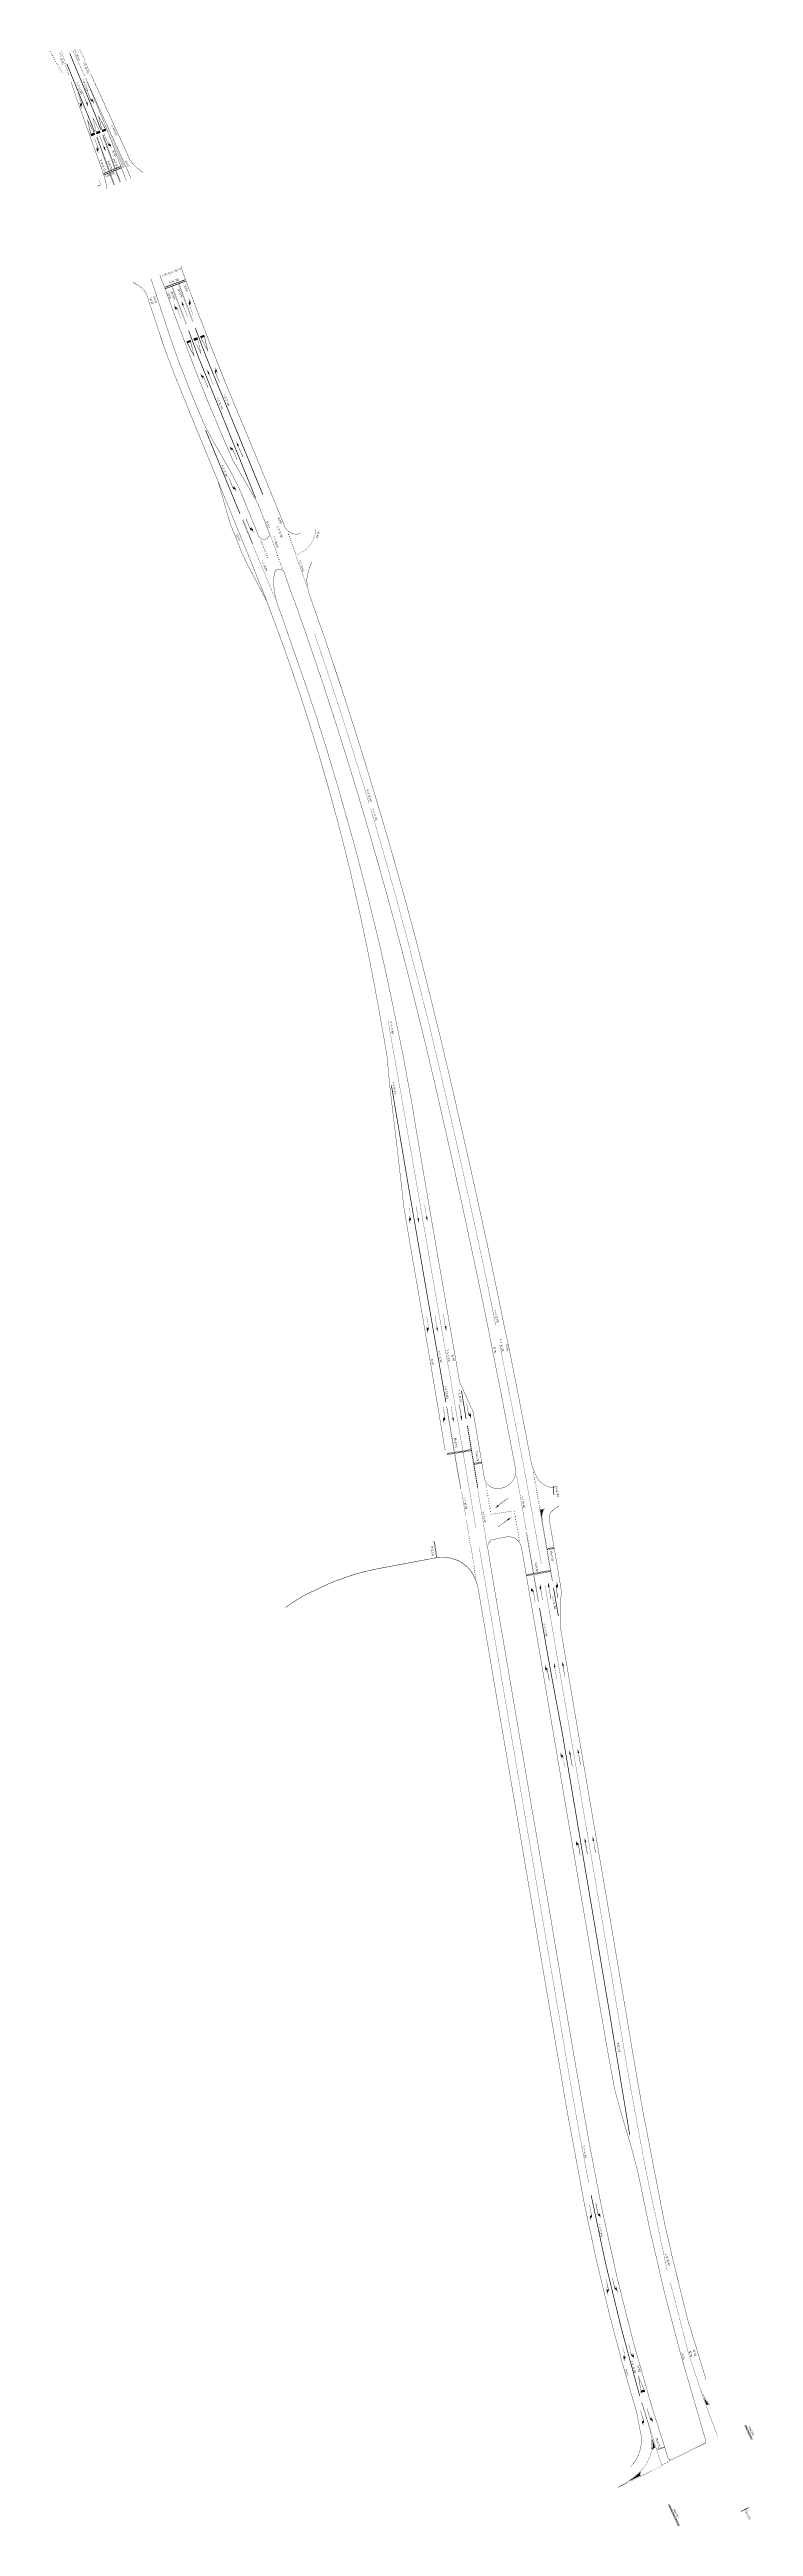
# Model space of a CAD drawing. Extents: x 144329 to 146521, y 457392 to 463356.
# Drawn here: x 146204 to 146521, y 457392 to 458508 of the extents above; entities that cross this region are included whole.
import ezdxf

# ---------------------------------------------------------------- set-up
doc = ezdxf.new("R2010")
doc.units = 0
doc.header["$LTSCALE"] = 4
doc.header["$MEASUREMENT"] = 0
for name, pattern in [('11', [0.5, 0.25, -0.25]), ('13', [1, 0.25, -0.75]), ('33', [1.5, 0.75, -0.75]), ('39', [3, 0.75, -2.25]), ('93', [3, 2.25, -0.75])]:
    doc.linetypes.add(name, pattern=pattern)
for name, color, linetype in [('TM-L_1-1_10', 7, '11'), ('TM-L_1-3_30', 7, '13'), ('TM-L_3-3_15', 7, '33'), ('TM-L_3-9_10', 7, '39'), ('TM-L_9-3_10', 7, '93'), ('TM-L_C_10', 7, 'CONTINUOUS'), ('TM-L_C_15', 7, 'CONTINUOUS'), ('TM-L_C_20', 7, 'CONTINUOUS'), ('TM-L_C_30', 7, 'CONTINUOUS'), ('TM-PIJL', 7, 'CONTINUOUS'), ('TM-SYMBOOL', 7, 'CONTINUOUS'), ('TM-T025TEKST', 7, 'CONTINUOUS')]:
    doc.layers.add(name, color=color, linetype=linetype)
doc.styles.add('ISO', font='ISO')

# ---------------------------------------------------------------- blocks, each defined once
blk = doc.blocks.new('dht')
at = {"layer": 'TM-SYMBOOL'}
blk.add_hatch(color=256, dxfattribs=at).paths.add_polyline_path([(0, 0), (0, 0.5), (0.5, 0.2)])

msp = doc.modelspace()

# ---------------------------------------------------------------- hatches: boundary and pattern name
at = {"layer": 'TM-PIJL'}
for points in [[(146216.5, 458488.6), (146218.1, 458484.3), (146217.8, 458483.5), (146217.4, 458484.6), (146217.7, 458482.9), (146218.6, 458481.3), (146218.2, 458482.6), (146218.6, 458483.5), (146216.6, 458488.6)], [(146220.3, 458484.2), (146221.3, 458482.4), (146221, 458484.4), (146220.7, 458484.3), (146218.7, 458489.4), (146218.6, 458489.4), (146220.5, 458484.3)], [(146220.7, 458490.2), (146222.4, 458485.9), (146223.2, 458485.6), (146222.7, 458486.7), (146223.6, 458485.2), (146224, 458483.4), (146223.5, 458484.6), (146222.5, 458485.1), (146220.6, 458490.1)], [(146224, 458468.4), (146225.6, 458464.1), (146225.3, 458463.3), (146224.9, 458464.4), (146225.2, 458462.7), (146226.1, 458461.2), (146225.6, 458462.4), (146226.1, 458463.3), (146224.1, 458468.4)], [(146228.1, 458464.1), (146229.2, 458462.3), (146228.8, 458464.4), (146228.5, 458464.3), (146226.5, 458469.4), (146226.4, 458469.3), (146228.4, 458464.2)], [(146228.6, 458470.2), (146230.3, 458465.9), (146231.1, 458465.5), (146230.6, 458466.7), (146231.5, 458465.2), (146231.9, 458463.4), (146231.5, 458464.6), (146230.5, 458465), (146228.5, 458470.1)], [(146264.5, 458393.1), (146263.4, 458394.9), (146263.8, 458392.8), (146264.1, 458392.9), (146266, 458387.8), (146266.1, 458387.9), (146264.2, 458393)], [(146268.6, 458388.8), (146267, 458393.1), (146267.4, 458393.9), (146267.8, 458392.8), (146267.5, 458394.5), (146266.6, 458396.1), (146267, 458394.8), (146266.6, 458393.9), (146268.5, 458388.8)], [(146263.2, 458386.8), (146261.6, 458391.1), (146260.8, 458391.4), (146261.2, 458390.3), (146260.4, 458391.8), (146260, 458393.6), (146260.5, 458392.4), (146261.4, 458391.9), (146263.3, 458386.8)], [(146275.2, 458356), (146273.5, 458360.3), (146272.7, 458360.6), (146273.2, 458359.5), (146272.3, 458360.9), (146271.9, 458362.7), (146272.4, 458361.5), (146273.3, 458361.1), (146275.4, 458356)], [(146276.1, 458362.2), (146275, 458364), (146275.4, 458361.9), (146275.7, 458362), (146277.7, 458357), (146277.8, 458357), (146275.8, 458362.1)], [(146280.6, 458358.2), (146278.9, 458362.4), (146279.2, 458363.2), (146279.7, 458362.1), (146279.3, 458363.8), (146278.4, 458365.3), (146278.9, 458364.1), (146278.4, 458363.2), (146280.5, 458358.1)], [(146288.4, 458323.5), (146286.6, 458327.7), (146285.8, 458328.1), (146286.3, 458327), (146285.4, 458328.4), (146284.9, 458330.2), (146285.4, 458329), (146286.4, 458328.6), (146288.5, 458323.6)], [(146289.3, 458329.8), (146288.2, 458331.5), (146288.6, 458329.5), (146288.9, 458329.6), (146291, 458324.6), (146291.2, 458324.7), (146289, 458329.7)], [(146284.8, 458315.4), (146286.6, 458311.1), (146287.3, 458310.8), (146286.9, 458311.9), (146287.8, 458310.4), (146288.2, 458308.7), (146287.7, 458309.9), (146286.7, 458310.3), (146284.7, 458315.3)], [(146292.6, 458296.9), (146294.3, 458292.7), (146295.1, 458292.3), (146294.6, 458293.5), (146295.6, 458292), (146296, 458290.2), (146295.5, 458291.4), (146294.5, 458291.8), (146292.4, 458296.9)], [(146366, 457986.5), (146366.8, 457982), (146366.3, 457981.3), (146366.1, 457982.5), (146366.1, 457980.7), (146366.7, 457979), (146366.4, 457980.3), (146367, 457981.1), (146366.1, 457986.5)], [(146369.8, 457981.6), (146370.5, 457979.6), (146370.5, 457981.7), (146370.2, 457981.7), (146369.3, 457987.1), (146369.2, 457987), (146370.1, 457981.7)], [(146373.6, 457982.2), (146374.3, 457980.3), (146374.3, 457982.4), (146374, 457982.3), (146373.1, 457987.7), (146373, 457987.7), (146373.9, 457982.3)], [(146378.3, 457932.3), (146379, 457930.4), (146379, 457932.5), (146378.7, 457932.4), (146377.8, 457937.8), (146377.7, 457937.8), (146378.6, 457932.4)], [(146382.1, 457933), (146382.8, 457931), (146382.8, 457933.1), (146382.5, 457933), (146381.6, 457938.4), (146381.5, 457938.4), (146382.4, 457933)], [(146374, 457937.1), (146374.8, 457932.6), (146374.3, 457931.9), (146374.1, 457933.1), (146374, 457931.4), (146374.6, 457929.6), (146374.4, 457930.9), (146375, 457931.8), (146374.1, 457937.2)], [(146381.4, 457896.5), (146382.1, 457892), (146381.7, 457891.3), (146381.5, 457892.5), (146381.4, 457890.8), (146382, 457889), (146381.8, 457890.3), (146382.4, 457891.2), (146381.5, 457896.6)], [(146385.5, 457891.7), (146386.2, 457889.7), (146386.2, 457891.8), (146385.9, 457891.8), (146385, 457897.1), (146384.9, 457897.1), (146385.8, 457891.7)], [(146389.2, 457892.3), (146389.9, 457890.4), (146390, 457892.4), (146389.7, 457892.4), (146388.8, 457897.8), (146388.6, 457897.7), (146389.5, 457892.4)], [(146392.1, 457898.3), (146392.9, 457893.8), (146393.6, 457893.3), (146393.4, 457894.5), (146394, 457892.9), (146394, 457891), (146393.7, 457892.3), (146392.9, 457892.9), (146392, 457898.3)], [(146422.9, 457808.8), (146422.1, 457813.3), (146421.4, 457813.8), (146421.6, 457812.7), (146421, 457814.3), (146421, 457816.1), (146421.2, 457814.8), (146422.1, 457814.2), (146423, 457808.8)], [(146425.8, 457814.8), (146425.1, 457816.8), (146425, 457814.7), (146425.3, 457814.8), (146426.3, 457809.4), (146426.4, 457809.4), (146425.5, 457814.8)], [(146429.5, 457815.5), (146428.8, 457817.4), (146428.8, 457815.4), (146429.1, 457815.4), (146430, 457810), (146430.2, 457810.1), (146429.2, 457815.4)], [(146433.3, 457810.6), (146432.5, 457815.1), (146433, 457815.8), (146433.2, 457814.6), (146433.2, 457816.4), (146432.6, 457818.1), (146432.8, 457816.8), (146432.2, 457815.9), (146433.1, 457810.6)], [(146432.1, 457779.4), (146431.4, 457781.4), (146431.4, 457779.3), (146431.7, 457779.3), (146432.6, 457774), (146432.7, 457774), (146431.8, 457779.3)], [(146435.9, 457780.1), (146435.2, 457782), (146435.1, 457779.9), (146435.4, 457780), (146436.4, 457774.6), (146436.5, 457774.6), (146435.6, 457780)], [(146429.2, 457773.4), (146428.4, 457777.9), (146427.8, 457778.4), (146428, 457777.2), (146427.4, 457778.8), (146427.4, 457780.7), (146427.6, 457779.4), (146428.4, 457778.8), (146429.4, 457773.4)], [(146436.4, 457734.1), (146435.6, 457738.6), (146434.9, 457739.1), (146435.1, 457737.9), (146434.5, 457739.5), (146434.4, 457741.3), (146434.7, 457740.1), (146435.5, 457739.5), (146436.5, 457734.1)], [(146439.1, 457740.1), (146438.3, 457742.1), (146438.3, 457740), (146438.6, 457740), (146439.6, 457734.7), (146439.8, 457734.7), (146438.8, 457740.1)], [(146442.8, 457740.8), (146442.1, 457742.7), (146442.1, 457740.7), (146442.4, 457740.7), (146443.3, 457735.4), (146443.5, 457735.4), (146442.5, 457740.7)], [(146449.6, 457701.2), (146448.9, 457703.2), (146448.9, 457701.1), (146449.2, 457701.2), (146450.1, 457695.8), (146450.3, 457695.8), (146449.3, 457701.2)], [(146443.2, 457694.6), (146442.4, 457699.1), (146441.7, 457699.6), (146441.9, 457698.4), (146441.3, 457700), (146441.3, 457701.9), (146441.5, 457700.6), (146442.4, 457700), (146443.4, 457694.6)], [(146446, 457700.6), (146445.2, 457702.6), (146445.2, 457700.5), (146445.5, 457700.5), (146446.4, 457695.2), (146446.6, 457695.2), (146445.7, 457700.6)], [(146447.4, 457537.2), (146448.3, 457532.7), (146447.8, 457532), (146447.6, 457533.2), (146447.6, 457531.5), (146448.3, 457529.8), (146448, 457531), (146448.6, 457531.9), (146447.5, 457537.3)], [(146450.4, 457537.8), (146451.3, 457533.3), (146452, 457532.9), (146451.7, 457534), (146452.4, 457532.4), (146452.4, 457530.6), (146452.2, 457531.9), (146451.3, 457532.5), (146450.2, 457537.8)], [(146454.8, 457503.9), (146455.8, 457499.4), (146455.4, 457498.7), (146455.1, 457499.9), (146455.2, 457498.1), (146455.9, 457496.4), (146455.6, 457497.7), (146456.2, 457498.6), (146454.9, 457503.9)], [(146457.7, 457504.6), (146458.8, 457500.1), (146459.5, 457499.6), (146459.2, 457500.8), (146459.9, 457499.2), (146460, 457497.4), (146459.7, 457498.7), (146458.8, 457499.2), (146457.6, 457504.5)], [(146462.3, 457473.7), (146463.4, 457469.2), (146463, 457468.5), (146462.7, 457469.7), (146462.8, 457467.9), (146463.5, 457466.3), (146463.2, 457467.5), (146463.7, 457468.4), (146462.4, 457473.7)], [(146465.2, 457474.4), (146466.3, 457470), (146467.1, 457469.5), (146466.8, 457470.7), (146467.5, 457469.1), (146467.6, 457467.3), (146467.3, 457468.6), (146466.4, 457469.1), (146465.1, 457474.4)], [(146470.4, 457444.6), (146471.7, 457440.2), (146471.3, 457439.5), (146471, 457440.6), (146471.2, 457438.9), (146472, 457437.3), (146471.6, 457438.5), (146472.1, 457439.5), (146470.5, 457444.7)], [(146473.4, 457445.6), (146474.8, 457441.2), (146475.5, 457440.8), (146475.2, 457441.9), (146475.9, 457440.4), (146476.2, 457438.6), (146475.8, 457439.8), (146474.9, 457440.3), (146473.3, 457445.5)]]:
    msp.add_hatch(color=256, dxfattribs=at).paths.add_polyline_path(points)
h = msp.add_hatch(color=256, dxfattribs=at)
edge = h.paths.add_edge_path()
edge.add_line((146406.2, 457852.6), (146406.4, 457852.4))
edge.add_arc((146437.4, 457813), 50.2, 122.0444, 128.2828, ccw=False)
edge.add_line((146410.8, 457855.5), (146410.9, 457855.4))
edge.add_arc((146437.4, 457813), 50, 122.0445, 128.2794)
edge.add_line((146406.4, 457852.3), (146406.6, 457852))
edge.add_line((146406.6, 457852), (146404.8, 457851))
edge.add_line((146404.8, 457851), (146406.2, 457852.6))
h = msp.add_hatch(color=256, dxfattribs=at)
edge = h.paths.add_edge_path()
edge.add_line((146410.9, 457845.6), (146410.7, 457845.8))
edge.add_arc((146379.6, 457885.2), 50.2, 302.0444, 308.2828, ccw=False)
edge.add_line((146406.3, 457842.6), (146406.2, 457842.8))
edge.add_arc((146379.6, 457885.2), 50, 302.0445, 308.2794)
edge.add_line((146410.6, 457845.9), (146410.4, 457846.1))
edge.add_line((146410.4, 457846.1), (146412.3, 457847.1))
edge.add_line((146412.3, 457847.1), (146410.9, 457845.6))
at = {"layer": 'TM-SYMBOOL'}
for points in [[(146204.1, 458506.9), (146203.9, 458507.4), (146204.4, 458507.4)], [(146204.6, 458506.1), (146204.4, 458506.5), (146204.9, 458506.5)], [(146217.6, 458507.7), (146217.4, 458508.2), (146217.9, 458508.2)], [(146218, 458506.8), (146217.8, 458507.3), (146218.3, 458507.3)], [(146218.4, 458505.9), (146218.2, 458506.4), (146218.8, 458506.4)], [(146205.1, 458505.2), (146204.9, 458505.7), (146205.4, 458505.7)], [(146205.7, 458504.4), (146205.4, 458504.8), (146205.9, 458504.8)], [(146206.2, 458503.5), (146205.9, 458503.9), (146206.4, 458504)], [(146206.7, 458502.6), (146206.4, 458503.1), (146206.9, 458503.1)], [(146207.2, 458501.8), (146206.9, 458502.2), (146207.5, 458502.2)], [(146207.7, 458500.9), (146207.4, 458501.4), (146208, 458501.4)], [(146211, 458502.1), (146211.2, 458501.6), (146210.6, 458501.7)], [(146211.3, 458501.1), (146211.5, 458500.6), (146211, 458500.7)], [(146211.6, 458500.1), (146211.8, 458499.7), (146211.3, 458499.8)], [(146211.9, 458499.2), (146212.1, 458498.7), (146211.6, 458498.8)], [(146212.2, 458498.2), (146212.4, 458497.8), (146211.9, 458497.9)], [(146212.6, 458497.3), (146212.7, 458496.8), (146212.2, 458496.9)], [(146218.9, 458505), (146218.7, 458505.5), (146219.2, 458505.4)], [(146219.3, 458504.1), (146219.1, 458504.6), (146219.6, 458504.5)], [(146219.7, 458503.2), (146219.5, 458503.7), (146220, 458503.6)], [(146299.2, 458286.5), (146299, 458287), (146299.6, 458286.9)], [(146299.6, 458285.6), (146299.4, 458286.1), (146300, 458286)], [(146300, 458284.7), (146299.8, 458285.1), (146300.3, 458285.1)], [(146300.4, 458283.7), (146300.2, 458284.2), (146300.7, 458284.1)], [(146300.8, 458282.8), (146300.6, 458283.3), (146301.1, 458283.2)], [(146301.1, 458281.9), (146300.9, 458282.4), (146301.5, 458282.3)], [(146301.5, 458281), (146301.3, 458281.4), (146301.9, 458281.4)], [(146301.9, 458280), (146301.7, 458280.5), (146302.2, 458280.4)], [(146302.3, 458279.1), (146302.1, 458279.6), (146302.6, 458279.5)], [(146306.8, 458280.5), (146306.9, 458280.1), (146306.4, 458280.1)], [(146307.1, 458279.6), (146307.3, 458279.1), (146306.8, 458279.2)], [(146307.5, 458278.7), (146307.6, 458278.2), (146307.1, 458278.3)], [(146307.8, 458277.7), (146308, 458277.3), (146307.5, 458277.3)], [(146308.2, 458276.8), (146308.4, 458276.3), (146307.8, 458276.4)], [(146308.5, 458275.9), (146308.7, 458275.4), (146308.2, 458275.5)], [(146308.9, 458274.9), (146309.1, 458274.5), (146308.5, 458274.5)], [(146400.7, 457861.1), (146400.6, 457861.6), (146401.1, 457861.5)], [(146400.9, 457860), (146400.8, 457860.4), (146401.3, 457860.3)], [(146401, 457858.8), (146401, 457859.3), (146401.5, 457859.1)], [(146422.1, 457866.7), (146422, 457867.2), (146422.5, 457867)], [(146422.3, 457865.7), (146422.2, 457866.2), (146422.7, 457866)], [(146422.4, 457864.7), (146422.4, 457865.2), (146422.9, 457865)], [(146422.6, 457863.7), (146422.5, 457864.2), (146423, 457864.1)], [(146422.8, 457862.7), (146422.7, 457863.2), (146423.2, 457863.1)], [(146423, 457861.8), (146422.9, 457862.3), (146423.4, 457862.1)], [(146423.2, 457860.8), (146423.1, 457861.3), (146423.6, 457861.1)], [(146423.3, 457859.8), (146423.2, 457860.3), (146423.7, 457860.1)], [(146423.5, 457858.8), (146423.4, 457859.3), (146423.9, 457859.1)], [(146401.2, 457857.6), (146401.2, 457858.1), (146401.7, 457857.9)], [(146401.4, 457856.4), (146401.4, 457856.9), (146401.9, 457856.7)], [(146401.6, 457855.2), (146401.6, 457855.7), (146402.1, 457855.5)], [(146401.8, 457854), (146401.8, 457854.5), (146402.3, 457854.4)], [(146402, 457852.9), (146402, 457853.3), (146402.5, 457853.2)], [(146402.2, 457851.7), (146402.2, 457852.2), (146402.7, 457852)], [(146402.4, 457850.5), (146402.4, 457851), (146402.9, 457850.8)], [(146402.6, 457849.3), (146402.6, 457849.8), (146403.1, 457849.6)], [(146402.8, 457848.1), (146402.8, 457848.6), (146403.3, 457848.4)], [(146413.6, 457849.9), (146413.7, 457849.4), (146413.2, 457849.6)], [(146413.9, 457848.8), (146413.9, 457848.3), (146413.4, 457848.4)], [(146423.7, 457857.8), (146423.6, 457858.3), (146424.1, 457858.2)], [(146423.9, 457856.8), (146423.8, 457857.3), (146424.3, 457857.2)], [(146424, 457855.9), (146423.9, 457856.3), (146424.4, 457856.2)], [(146424.2, 457854.9), (146424.1, 457855.4), (146424.6, 457855.2)], [(146424.4, 457853.9), (146424.3, 457854.4), (146424.8, 457854.2)], [(146424.6, 457852.9), (146424.5, 457853.4), (146425, 457853.2)], [(146424.7, 457851.9), (146424.6, 457852.4), (146425.1, 457852.2)], [(146424.9, 457850.9), (146424.8, 457851.4), (146425.3, 457851.3)], [(146393.1, 457838.8), (146393.2, 457838.3), (146392.7, 457838.4)], [(146393.3, 457837.8), (146393.4, 457837.3), (146392.9, 457837.4)], [(146414.1, 457847.6), (146414.1, 457847.1), (146413.6, 457847.2)], [(146414.3, 457846.4), (146414.3, 457845.9), (146413.8, 457846.1)], [(146414.5, 457845.2), (146414.6, 457844.7), (146414.1, 457844.9)], [(146414.7, 457844), (146414.8, 457843.5), (146414.3, 457843.7)], [(146414.9, 457842.8), (146415, 457842.4), (146414.5, 457842.5)], [(146415.1, 457841.7), (146415.2, 457841.2), (146414.7, 457841.3)], [(146415.3, 457840.5), (146415.4, 457840), (146414.9, 457840.2)], [(146415.5, 457839.3), (146415.6, 457838.8), (146415.1, 457839)], [(146415.7, 457838.1), (146415.8, 457837.6), (146415.3, 457837.8)], [(146415.9, 457836.9), (146416, 457836.4), (146415.5, 457836.6)], [(146393.4, 457836.8), (146393.5, 457836.3), (146393, 457836.5)], [(146393.6, 457835.8), (146393.7, 457835.3), (146393.2, 457835.5)], [(146395.4, 457825.2), (146395.5, 457824.7), (146395, 457824.9)], [(146395.5, 457824.3), (146395.6, 457823.8), (146395.1, 457823.9)], [(146395.7, 457823.3), (146395.8, 457822.8), (146395.3, 457822.9)], [(146395.8, 457822.3), (146395.9, 457821.8), (146395.4, 457822)], [(146396, 457821.3), (146396.1, 457820.8), (146395.6, 457821)], [(146396.1, 457820.3), (146396.2, 457819.8), (146395.7, 457820)], [(146500.2, 457447, 0.007433), (146500.2, 457447), (146498.9, 457450.7, 0.026355), (146501.4, 457447, 0.017035), (146501.2, 457447.1, 0.032269), (146500.8, 457447.2, 0.095041), (146500.6, 457447.2, 0.194084)], [(146480.8, 457420), (146480.4, 457419.7), (146480.3, 457420.3)], [(146481.8, 457420.6), (146481.4, 457420.4), (146481.4, 457420.9)], [(146482.9, 457421.2), (146482.4, 457421), (146482.4, 457421.5)], [(146483.9, 457421.8), (146483.5, 457421.6), (146483.4, 457422.1)]]:
    msp.add_hatch(color=256, dxfattribs=at).paths.add_polyline_path(points)
h = msp.add_hatch(color=256, dxfattribs=at)
h.paths.add_polyline_path([(146220.8, 458477), (146224.1, 458470.7), (146224.5, 458469.8), (146222.6, 458469.1), (146222.4, 458470.1)])
h.paths.add_polyline_path([(146222.6, 458470.2), (146221.2, 458475.8), (146223.9, 458470.7)], flags=16)
h = msp.add_hatch(color=256, dxfattribs=at)
h.paths.add_polyline_path([(146223.3, 458477.9), (146226.5, 458471.6), (146227, 458470.7), (146225.1, 458470), (146224.9, 458471)])
h.paths.add_polyline_path([(146225, 458471.1), (146223.7, 458476.7), (146226.4, 458471.6)], flags=16)
h = msp.add_hatch(color=256, dxfattribs=at)
h.paths.add_polyline_path([(146225.8, 458478.8), (146229.1, 458472.6), (146229.5, 458471.7), (146227.7, 458471), (146227.4, 458472)])
h.paths.add_polyline_path([(146227.6, 458472), (146226.2, 458477.7), (146228.9, 458472.5)], flags=16)
h = msp.add_hatch(color=256, dxfattribs=at)
edge = h.paths.add_edge_path()
edge.add_line((146229.4, 458474.3), (146238.1, 458455.1))
edge.add_arc((146237.7, 458454.4), 0.796, 56.688, 170.1083)
edge.add_arc((145768.7, 458287.9), 496.9, 19.593, 22.0295)
h = msp.add_hatch(color=256, dxfattribs=at)
h.paths.add_polyline_path([(146269.3, 458369.5), (146266, 458375.8), (146265.6, 458376.7), (146267.5, 458377.4), (146267.7, 458376.4)])
h.paths.add_polyline_path([(146267.5, 458376.4), (146268.9, 458370.7), (146266.2, 458375.9)], flags=16)
h = msp.add_hatch(color=256, dxfattribs=at)
h.paths.add_polyline_path([(146272.4, 458370.7), (146269.2, 458377), (146268.7, 458377.9), (146270.6, 458378.6), (146270.8, 458377.6)])
h.paths.add_polyline_path([(146270.7, 458377.5), (146272, 458371.8), (146269.3, 458377)], flags=16)
h = msp.add_hatch(color=256, dxfattribs=at)
h.paths.add_polyline_path([(146275.5, 458371.8), (146272.2, 458378.1), (146271.8, 458379), (146273.6, 458379.7), (146273.9, 458378.7)])
h.paths.add_polyline_path([(146273.7, 458378.7), (146275, 458373), (146272.4, 458378.2)], flags=16)
h = msp.add_hatch(color=256, dxfattribs=at)
edge = h.paths.add_edge_path()
edge.add_arc((146432.8, 457847.3), 6.84, 151.52, 185.0352)
edge.add_line((146426, 457846.7), (146426, 457846))
edge.add_line((146426, 457846), (146425.2, 457850.3))
edge.add_line((146425.2, 457850.3), (146426.8, 457850.6))
h = msp.add_hatch(color=256, dxfattribs=at)
h.paths.add_polyline_path([(146469.4, 457460.4), (146472.2, 457453.9), (146472.6, 457453), (146470.6, 457452.5), (146470.5, 457453.5)])
h.paths.add_polyline_path([(146470.6, 457453.5), (146469.8, 457459.3), (146472, 457453.9)], flags=16)
h = msp.add_hatch(color=256, dxfattribs=at)
edge = h.paths.add_edge_path()
edge.add_arc((146476.9, 457427.1), 0.631, 70.1631, 116.3235)
edge.add_arc((146477, 457427), 0.739, 116.325, 135.4025)
edge.add_arc((146479.8, 457424.2), 4.71, 135.4025, 141.3944)
edge.add_arc((146479.7, 457424.3), 4.52, 141.3944, 151.2354)
edge.add_arc((146449.6, 457429), 26.3, 354.414, 368.3176)
edge.add_line((146475.5, 457432.8), (146477.1, 457427.7))
h = msp.add_hatch(color=256, dxfattribs=at)
edge = h.paths.add_edge_path()
edge.add_arc((146437.4, 457452.4), 48.5, 305.2586, 313.046)
edge.add_arc((146474.5, 457415.2), 4.25, 156.9775, 164.5935)
edge.add_arc((146474.7, 457415.2), 4.46, 164.5935, 170.6868)
edge.add_arc((146470.9, 457415.8), 0.653, 170.6868, 191.7086)
edge.add_arc((146470.9, 457415.8), 0.606, 191.7086, 240.2162)
edge.add_line((146470.6, 457415.3), (146465.5, 457412.7))

# ---------------------------------------------------------------- linework, layer by layer
at = {"layer": 'TM-L_1-1_10', "const_width": 0.1, "flags": 128}
for points in [[(146209.3, 458507.5), (146210.8, 458502.7)], [(146214.3, 458508.1), (146219.7, 458496.3)], [(146208, 458500.4), (146209.6, 458497.8)], [(146220, 458502.6), (146222, 458498.1)], [(146305.5, 458261.2), (146295.8, 458284.3)], [(146303.4, 458289.5), (146306.6, 458281)], [(146314.9, 458280.5), (146320, 458266.4)], [(146418.9, 457841.2), (146414.6, 457865.8)], [(146389.8, 457858.2), (146391.6, 457847.4)], [(146397.1, 457859), (146401.2, 457834.3)], [(146412.7, 457849.8), (146403.8, 457848.3)]]:
    msp.add_lwpolyline(points, dxfattribs=at)
at = {"layer": 'TM-L_1-3_30', "const_width": 0.3, "flags": 128}
for points in [[(146227, 458472.2), (146225, 458477.5), (146213, 458506.5)], [(146224.2, 458471.2), (146211.7, 458501.7)], [(146266.6, 458381.6), (146271.1, 458369.5), (146296.8, 458306.2)], [(146269.6, 458382.8), (146274.2, 458370.6), (146300.1, 458307.7)], [(146289.8, 458299), (146274.3, 458336.7)], [(146389.7, 457904), (146391.8, 457891.2)], [(146433.4, 457802.5), (146431.2, 457815.3)]]:
    msp.add_lwpolyline(points, dxfattribs=at)
for points in [[(146358.1, 458041.5, 0.002279), (146382.7, 457898.7)], [(146424.9, 457806.1, 0.005241), (146435.1, 457750.1), (146456.4, 457624.2), (146465.6, 457568.6)], [(146470.1, 457451.1, -0.021575), (146448.2, 457541.5)]]:
    msp.add_lwpolyline(points, format="xyb", dxfattribs=at)
at = {"layer": 'TM-L_3-3_15', "const_width": 0.15, "flags": 128}
msp.add_lwpolyline([(146246.2, 458452.8, -0.111109), (146240.2, 458458.4), (146222.4, 458497.3)], format="xyb", dxfattribs=at)
msp.add_lwpolyline([(146229.8, 458445.4), (146229.6, 458446.8), (146229.3, 458448.2), (146228.7, 458450.7), (146227.8, 458453.2), (146226.1, 458458.2), (146223.9, 458464.2), (146220.7, 458473.2), (146216.8, 458484.1), (146213.6, 458493.6), (146213.6, 458493.6)], dxfattribs=at)
at = {"layer": 'TM-L_3-9_10', "const_width": 0.1, "flags": 128}
for points in [[(146348.7, 458166.1), (146351.2, 458157.8), (146356.1, 458140.8), (146360.9, 458123.7), (146362.6, 458117.2), (146365.7, 458105.7), (146370.1, 458088.7), (146375.2, 458068.6), (146378.6, 458054.2), (146382.6, 458037), (146387.5, 458015.6), (146390.3, 458003), (146394.1, 457985.9), (146398.3, 457966.5), (146401.6, 457951.1), (146405.1, 457933.6)], [(146425.7, 457826.1), (146417.7, 457870.3), (146412.1, 457898.9), (146407, 457924.6)], [(146447.1, 457546.9), (146442.4, 457571.9), (146438.5, 457594.2), (146434, 457620.8), (146417.9, 457715.2), (146397.7, 457833.4)], [(146482.6, 457507.2), (146472.6, 457554), (146465.6, 457592.1), (146460.1, 457624.6), (146443.5, 457721.9), (146427.4, 457816.2)]]:
    msp.add_lwpolyline(points, dxfattribs=at)
at = {"layer": 'TM-L_3-9_10', "const_width": 0.1}
msp.add_lwpolyline([(146356.6, 458070.7, -0.001672), (146378.7, 457943.4), (146385.1, 457907.3), (146396.2, 457842.2)], format="xyb", dxfattribs=at)
at = {"layer": 'TM-L_9-3_10', "const_width": 0.1}
msp.add_lwpolyline([(146323.3, 458245.5), (146330.7, 458223.5), (146338.7, 458198.9), (146346.2, 458174.6), (146348, 458168.7)], dxfattribs=at)
at = {"layer": 'TM-L_C_10', "const_width": 0.1, "flags": 128}
for points in [[(146226.9, 458447.2), (146226.1, 458449.6)], [(146265.4, 458384.4), (146258.9, 458401.6)], [(146265.7, 458384.5), (146259.2, 458401.7)], [(146268.4, 458385.5), (146262, 458402.7)], [(146268.7, 458385.7), (146262.3, 458402.8)], [(146295.7, 458285.3), (146291.2, 458296.4)], [(146382.9, 457896.8), (146386.4, 457876.3)], [(146383.1, 457896.8), (146386.6, 457876.3)], [(146392.2, 457888.2), (146396.9, 457860)], [(146392.4, 457888.2), (146397.1, 457860)], [(146392.5, 457888.2), (146397.2, 457860)], [(146422.1, 457821.7), (146418.9, 457840.2)], [(146422.3, 457821.7), (146419.1, 457840.2)], [(146393.8, 457834.9), (146395.2, 457826.2)], [(146422.2, 457821.1), (146424.3, 457809.1)], [(146422.4, 457821.1), (146424.5, 457809.1)], [(146497.5, 457454), (146492.2, 457469.9), (146483.9, 457502.2)], [(146474.7, 457435.9), (146470.9, 457448.2)], [(146505.2, 457432.9), (146500.1, 457446.5), (146497.5, 457454)]]:
    msp.add_lwpolyline(points, dxfattribs=at)
for points in [[(146315.2, 458280.6, 0.324002), (146323.9, 458292.1, 0.324002)], [(146386.5, 457875.7, -0.000023), (146389.3, 457859.7, -0.00002)], [(146386.7, 457875.7, 0.000322), (146389.5, 457859.7, 0.000278)], [(146430.6, 457818.3), (146427.4, 457836.9), (146425, 457850.4), (146427.2, 457850.8, 0.163945), (146426.2, 457846.7), (146426.3, 457844.5), (146427.6, 457836.9, -0.001225), (146427.6, 457836.9), (146430.8, 457818.3)], [(146391.9, 457845.8, -0.000007), (146393, 457839.2)], [(146471.1, 457448.2), (146477.7, 457427), (146478.5, 457424.6), (146480.1, 457419.6), (146460.2, 457409.8, 0.076472), (146471.9, 457418.6), (146471.9, 457418.6, 0.106354), (146475.3, 457426, 0.086343), (146474.7, 457435.9)], [(146501.8, 457446.9, -0.050731), (146497.5, 457454)]]:
    msp.add_lwpolyline(points, format="xyb", dxfattribs=at)
at = {"layer": 'TM-L_C_15', "const_width": 0.15, "flags": 128}
for points in [[(146238.3, 458455.5), (146220.1, 458495.4)], [(146238.5, 458449.1), (146232, 458466.5), (146229.3, 458473.4), (146220.4, 458494.8)], [(146230.7, 458453.3), (146225.1, 458468.8)], [(146231, 458453.4), (146225.3, 458468.9)], [(146233.4, 458454.4), (146227.7, 458469.8)], [(146233.7, 458454.5), (146228, 458469.9)], [(146232.9, 458447.1), (146230.9, 458452.7)], [(146233.2, 458447.3), (146231.2, 458452.9)], [(146235.6, 458448.4), (146233.6, 458453.8)], [(146235.9, 458448.5), (146233.9, 458453.9)], [(146238.3, 458455.5), (146240.7, 458450.1)], [(146253.6, 458406.8), (146254.9, 458403.2)], [(146250.8, 458401.4), (146249.6, 458405)], [(146279.9, 458313.7), (146285.4, 458294.5), (146289.2, 458285.2), (146290.3, 458282.3), (146292.5, 458277.4), (146301.9, 458259.7)], [(146295.5, 458285.2), (146290.9, 458296.3)], [(146322.2, 458277.3), (146321.1, 458274.7), (146320.3, 458271.8), (146320, 458269.9), (146319.9, 458268.8), (146320.4, 458265.5), (146320.8, 458263.5)], [(146404.1, 457920.2), (146401.6, 457932.9)], [(146408.8, 457934), (146411.5, 457921.4)], [(146421.3, 457871), (146415.8, 457899.6), (146411.5, 457921.4)], [(146494.1, 457450.8), (146499.9, 457430.9), (146499.9, 457430.5), (146499.9, 457430.2), (146499.6, 457429.8), (146484.5, 457422.3), (146483.9, 457422.2), (146483.3, 457422.5), (146482.9, 457423), (146482.7, 457423.5), (146481.4, 457427.9), (146475.8, 457445.5)]]:
    msp.add_lwpolyline(points, dxfattribs=at)
for points in [[(146263.2, 458410.7), (146263.8, 458408.4, 0.028496), (146264.2, 458407.3)], [(146264.2, 458407.3), (146270, 458391.8), (146279.1, 458368.4), (146283.1, 458358.4), (146287.1, 458348.8), (146297, 458325, -0.001399), (146309.4, 458294.7), (146310.2, 458292.7), (146310.9, 458291.8), (146312.1, 458290.8), (146313, 458290.3), (146314.5, 458289.9), (146315.9, 458289.9), (146317.1, 458290.2)], [(146241.5, 458403.3, -0.01825), (146243.6, 458402.2, -0.021533), (146244.9, 458401.2, -0.030132), (146246.4, 458399.8), (146247.1, 458398.9), (146247.6, 458398), (146248.2, 458396.3), (146255.6, 458374), (146258.1, 458367.3), (146262.1, 458357.1), (146269.1, 458339.9), (146287.4, 458295.4), (146294.5, 458278.1), (146301.2, 458261.5), (146309.4, 458239.4), (146309.4, 458239.4)], [(146250.8, 458401.4), (146255.3, 458387.6), (146258.4, 458378.3), (146261.8, 458368.6), (146265.9, 458358.1), (146267.3, 458354.5), (146273.1, 458340.6), (146274.4, 458337.9), (146277.2, 458332.7), (146286.5, 458316.4), (146287.4, 458314.6), (146289.6, 458310.1), (146291.7, 458305), (146298.2, 458289), (146298.8, 458288.3), (146299.9, 458287.6), (146301, 458287.5), (146302, 458287.9), (146302.9, 458289), (146303, 458290.3), (146299.8, 458298.8), (146299, 458300.9, 0.007313), (146297.1, 458305), (146296.4, 458306.2), (146295.2, 458308.3), (146286.6, 458323.1), (146280.9, 458336.4), (146275.6, 458348.9), (146271.5, 458359.1), (146269.3, 458364.7), (146263, 458381.4, -0.001981), (146255, 458403.2)], [(146315.9, 458255.5), (146312.5, 458264.7), (146309.7, 458272.7), (146309.3, 458273.4), (146308.7, 458273.8), (146307.9, 458274.1), (146307.2, 458274.1), (146306.6, 458273.9), (146306, 458273.5), (146305.5, 458272.9), (146305.2, 458272.1), (146305.2, 458271.6), (146305, 458268.8), (146305, 458267.1, 0.009188), (146305.6, 458262.5), (146305.9, 458260.9), (146306.7, 458258.2), (146309.1, 458251.7), (146312.9, 458240.6), (146312.9, 458240.6)], [(146354.5, 458064.2), (146354.5, 458064.2), (146356.1, 458054.6), (146357.4, 458040.8), (146361, 458010.6), (146363.7, 457986.9), (146366.5, 457970.1, -0.00127), (146376, 457914.8), (146382.3, 457877.3)], [(146361.1, 458065.9), (146363.1, 458056.4), (146367.2, 458034.1), (146369.1, 458022.5), (146377.7, 457972.1), (146387.3, 457916.9), (146388.8, 457908.1), (146395, 457894.3), (146398.2, 457875.4), (146400.1, 457864.2, 0.441148), (146408.4, 457860.3, 0.353656), (146414.2, 457868.1, 0.002), (146408.8, 457896.3), (146408.2, 457899.5), (146404.1, 457920.1)], [(146432.9, 457861, -0.143448), (146429.5, 457860.5, -0.077433), (146428.1, 457861, -0.044263), (146425.7, 457862.5, -0.089312), (146424.6, 457863.6, -0.077404), (146421.3, 457871, 0.077404)], [(146434.3, 457797.4), (146434.2, 457806.9), (146434.7, 457812.3), (146434.6, 457814.8), (146432.4, 457828), (146429.5, 457844.8), (146429.4, 457846.5, -0.155071), (146429.8, 457848.8, -0.144994), (146433.7, 457851.9)], [(146466.1, 457419.4, 0.26625), (146470.3, 457435.4), (146468.8, 457443.4)]]:
    msp.add_lwpolyline(points, format="xyb", dxfattribs=at)
at = {"layer": 'TM-L_C_15', "const_width": 0.15}
for points in [[(146408.8, 457934, 0.002242), (146401.4, 457969.6, 0.000879), (146392.8, 458008.6, -0.000287), (146386.1, 458037.9, 0.004075), (146378, 458072, 0.003737), (146369.4, 458106.2, 0.004934), (146359.4, 458142.6, 0.004182), (146349.7, 458175.6, 0.00904), (146328.7, 458241), (146320.8, 458263.5)], [(146315.9, 458255.5, -0.003717), (146327.3, 458222.3, -0.005964), (146342.7, 458173.7, -0.003082), (146352.6, 458139.8, -0.004913), (146362.2, 458104.7, -0.004689), (146371.6, 458067.7, -0.003388), (146379.1, 458036.2, -0.000189), (146386.8, 458002.2, -0.003281), (146394.7, 457965.7, -0.002677), (146401.6, 457932.9, 0.002677)], [(146309.4, 458239.4, -0.009476), (146320.2, 458207.4, -0.007464), (146330.4, 458173.1, -0.010315), (146339.6, 458137.6, -0.009162), (146347.5, 458101.7, -0.006339), (146354.5, 458064.2, 0.006339)], [(146361.1, 458065.9, 0.006191), (146353.3, 458102.7, 0.014076), (146334.5, 458174.2, 0.001798), (146329.4, 458191.3), (146323.9, 458208.7, 0.006515), (146312.9, 458240.6)], [(146475.8, 457445.5), (146467.6, 457473.9), (146460, 457504), (146453, 457535.5), (146447.1, 457566.2), (146441.5, 457598.2), (146437.3, 457622.7), (146429.5, 457669.1), (146421.7, 457714.3), (146411.9, 457771.7), (146403.8, 457819.3), (146401.6, 457832.7, -0.059583), (146401.5, 457833.8, -0.076591), (146401.7, 457834.6, -0.034936), (146402.1, 457835.4, -0.036136), (146402.5, 457836.1, -0.103802), (146403.2, 457836.7, -0.076528), (146404.3, 457837), (146409.9, 457838.1, -0.045087), (146411.1, 457838.2, -0.06784), (146411.9, 457838.1, -0.022701), (146413.2, 457837.8, -0.048933), (146413.7, 457837.5, -0.036894), (146414.5, 457837, -0.033938), (146415.2, 457836.3, -0.03497), (146415.7, 457835.8, -0.018926), (146416.3, 457834.7, -0.070529), (146416.6, 457834, -0.044696), (146416.8, 457832.9), (146418.6, 457823), (146418.9, 457821.1)], [(146396.9, 457816.5, -0.01798), (146396.9, 457816.1, -0.008913), (146397.1, 457815.4), (146397.3, 457814.4), (146401.4, 457790.3), (146406.2, 457762.1), (146414.6, 457713.2), (146422.8, 457664.9), (146430.2, 457621.4), (146434.6, 457595.7), (146436.5, 457584.2), (146440.3, 457563.6), (146445, 457538.3), (146450.5, 457512.4), (146456.5, 457487.6), (146462, 457466.8), (146468.8, 457443.4)]]:
    msp.add_lwpolyline(points, format="xyb", dxfattribs=at)
for points in [[(146383, 457875.7), (146394, 457877.5)], [(146383.1, 457875.4), (146394, 457877.2)], [(146383.1, 457875.1), (146394.1, 457876.9)], [(146395.2, 457871.3), (146398.9, 457871.9)], [(146395.2, 457871), (146398.9, 457871.6)], [(146395.3, 457870.7), (146399, 457871.3)], [(146378.4, 457828.8), (146377.2, 457836.2)], [(146378.7, 457828.8), (146377.5, 457836.2)], [(146378.4, 457828.6), (146378.4, 457828.8)], [(146378.7, 457828.7), (146378.7, 457828.8)], [(146431.5, 457833.4), (146428.4, 457832.9)], [(146431.5, 457833.1), (146428.4, 457832.6)], [(146431.6, 457832.8), (146428.5, 457832.3)], [(146429.9, 457823.1), (146418.9, 457821.1)], [(146418.9, 457821.1), (146418.9, 457821.1)], [(146418.9, 457821.1), (146418.9, 457820.8)], [(146429.9, 457822.8), (146418.9, 457820.8)], [(146430, 457822.5), (146419, 457820.5)], [(146418.9, 457820.8), (146418.9, 457820.8)], [(146418.9, 457820.8), (146419, 457820.5)], [(146419, 457820.5), (146419, 457820.5)], [(146419, 457820.5), (146425.5, 457782.9), (146434.9, 457727.6), (146444.9, 457669.1), (146452.6, 457623.8), (146456.3, 457602.7), (146458.9, 457588.8), (146462.9, 457574.5), (146466.5, 457562.5), (146469.3, 457551.8), (146474.6, 457526.3), (146481.4, 457497.1), (146489, 457468.3), (146494.1, 457450.8)], [(146500, 457458.5), (146491.8, 457485.3), (146485.2, 457511.8), (146481.1, 457529.9), (146471.3, 457580.6), (146466.8, 457606.5), (146463.5, 457626.2), (146454.8, 457677.4), (146446.4, 457726.2), (146434.3, 457797.4)], [(146517.4, 457437.8), (146520.4, 457431.4)], [(146517.7, 457437.9), (146520.7, 457431.5)], [(146517.9, 457438.1), (146521, 457431.6)], [(146478, 457427.1), (146481.3, 457428.2)], [(146478.1, 457426.8), (146481.4, 457427.9)], [(146487.5, 457392.4), (146483, 457402.1)], [(146487.8, 457392.5), (146483.2, 457402.2)], [(146488.1, 457392.6), (146483.5, 457402.3)], [(146519.2, 457400.9), (146515.6, 457399.1)], [(146519.4, 457400.7), (146515.7, 457398.9)]]:
    msp.add_lwpolyline(points, dxfattribs=at)
at = {"layer": 'TM-L_C_20', "const_width": 0.2}
msp.add_lwpolyline([(146225.5, 458446.7), (146227, 458447.2)], dxfattribs=at)
for points in [[(146310.3, 457806.2, -0.016314), (146316.6, 457810.5, -0.029303), (146320.3, 457812.5, -0.002568), (146329, 457816.6, -0.014015), (146330.6, 457817.3, -0.00906), (146332.2, 457818, -0.001846), (146340.2, 457820.8, -0.020761), (146343.9, 457821.9, -0.011497), (146350.6, 457823.5), (146376.6, 457828.4, -0.022487), (146378.4, 457828.8)], [(146378.4, 457828.8, -0.003619), (146378.7, 457828.8)], [(146378.7, 457828.8, -0.021695), (146380.5, 457829, -0.065599), (146383.4, 457828.8, -0.02031), (146386.9, 457827.9, -0.039166), (146388.6, 457827.2, -0.061875), (146391.6, 457825.2, -0.065234), (146393.9, 457822.8, -0.042041), (146395.7, 457819.6, -0.046179), (146396.9, 457816.5)]]:
    msp.add_lwpolyline(points, format="xyb", dxfattribs=at)
at = {"layer": 'TM-L_C_30', "const_width": 0.3}
for points in [[(146236.1, 458455.5), (146228.2, 458452.3)], [(146236.3, 458454.9), (146228.4, 458451.7)], [(146255.9, 458401.1), (146265.1, 458404.5)], [(146256.1, 458400.5), (146265.4, 458403.9)], [(146431.4, 457857), (146431.1, 457861.1)]]:
    msp.add_lwpolyline(points, dxfattribs=at)

# ---------------------------------------------------------------- block references
at = {"layer": 'TM-SYMBOOL', "rotation": 19.99893423467497}
for p in [(146311.6, 458289.5), (146312, 458288.6), (146312.3, 458287.7), (146312.6, 458286.7), (146313, 458285.8), (146313.3, 458284.8), (146313.7, 458283.9), (146314, 458283), (146314.4, 458282), (146314.7, 458281.1)]:
    msp.add_blockref('dht', p, dxfattribs=at)

# ---------------------------------------------------------------- texts
at = {"layer": 'TM-T025TEKST', "style": 'ISO'}
for s, rotation, p in [('1-1 (0,15)', 286.4898, (146208.1, 458506.5)), ('1-1 (0,15)', 291.9318, (146215, 458507.9)), ('1-1 (0,15)', 291.9318, (146218.8, 458502.3)), ('1-3 (0,30)', 290.6807, (146215.9, 458493.2)), ('1-3 (0,30)', 290.6807, (146218.5, 458494.7)), ('3-3(0,15)', 293.5302, (146231.6, 458474.1)), ('(0,15)', 290.9556, (146232.1, 458462.5)), ('3-3 (0,15)', 288.5378, (146226.6, 458458.5)), ('3x(0,30)', 22.1559, (146229.1, 458450.6)), ('3x(0,15)', 290.9556, (146229.9, 458458)), ('3x(0,15)', 290.9556, (146232.5, 458459.1)), ('(0,15)', 293.8525, (146237.9, 458458)), ('0,50-0,50 (0,10)', 22.0035, (146254.7, 458405.7)), ('(0,15)', 109.5888, (146250.8, 458393.7)), ('(0,15)', 109.5888, (146252.4, 458394.3)), ('(0,15)', 110.4427, (146258.9, 458396.1)), ('(3x0,30)', 19.7698, (146257.9, 458402.7)), ('3x(0,10)', 110.4427, (146260.8, 458395.4)), ('3x(0,10)', 110.4427, (146264, 458396.5)), ('(0,15)', 110.4427, (146266.4, 458399.2)), ('1-3 (0,30)', 292.7309, (146279.2, 458351.2)), ('1-3 (0,30)', 292.7309, (146282.2, 458352.6)), ('1-3 (0,30)', 291.6923, (146281.3, 458320.8)), ('(0,15)', 290.2718, (146301.5, 458295.5)), ('(0,15)', 293.6363, (146306.7, 458297.3)), ('(0,15)', 292.0428, (146288.1, 458289.5)), ('1-1 (0,10)', 289.9892, (146304.6, 458288.7)), ('3-9 (0,10)', 291.0439, (146306.2, 458293.4)), ('(0,10)', 257.2105, (146324.8, 458291.2)), ('1-1 (0,10)', 294.7189, (146299.3, 458277.8)), ('1-1 (0,10)', 289.9892, (146316.2, 458277.9)), ('9-3 (0,10)', 286.8186, (146346.8, 458174.6)), ('3-9 (0,10)', 286.9005, (146349.2, 458166.3)), ('3-9 (0,10)', 279.7772, (146357.4, 458070.3)), ('1-3 (0,30)', 279.7772, (146358.4, 458043)), ('3-9 (0,10)', 284.6357, (146404.3, 457940.2)), ('3-9 (0,10)', 281.0412, (146406.8, 457927.3)), ('(0,15)', 279.7772, (146375.9, 457918.3)), ('1-3 (0,30)', 279.7772, (146379.1, 457922)), ('3-9 (0,10)', 279.7772, (146382.8, 457922.6)), ('(0,15)', 279.7772, (146385.2, 457920.1)), ('(0,15)', 279.7772, (146404, 457923.7)), ('(0,15)', 279.7772, (146409.6, 457924.7)), ('1-3 (0,30)', 279.7772, (146382, 457906)), ('1-3 (0,30)', 279.7772, (146388.1, 457904.1)), ('(5x0,15)', 278.404, (146386.3, 457882.7)), ('(5x0,15)', 278.404, (146396, 457876.5)), ('(1x0,30)', 278.404, (146432.2, 457860.4)), ('1-1 (0,10)', 279.536, (146390.5, 457855.7)), ('1-1 (0,10)', 279.536, (146399, 457849.5)), ('1-1 (0,10)', 279.8466, (146416.6, 457856.3)), ('(3x0,15)', 278.404, (146375.8, 457834)), ('(5x0,15)', 278.404, (146422.8, 457826.6)), ('(5x0,15)', 278.404, (146429.7, 457831.6)), ('1-3 (0,30)', 280.0233, (146430.5, 457811.2)), ('1-3 (0,30)', 280.0233, (146426.6, 457798.9)), ('3x(0,15)', 279.6593, (146459.8, 457610.2)), ('3-9 (0,10)', 280.086, (146444.3, 457563.9)), ('1-3 (0,30)', 281.6098, (146451.4, 457528.4)), ('3-9 (0,10)', 284.6357, (146481.5, 457515.1)), ('(0,15)', 284.6357, (146488.8, 457470.3)), ('(0,10)', 284.6357, (146492.3, 457471.3)), ('(0,15)', 284.6357, (146494.1, 457471.8)), ('(0,15)', 285.7126, (146463.5, 457463)), ('1-3 (0,30)', 285.7126, (146466.1, 457466.7)), ('(0,15)', 285.7126, (146468.8, 457464.6)), ('(5x0,15)', 295.4569, (146519.1, 457437.2)), ('(3x0,15)', 286.2053, (146477.3, 457432)), ('(5x0,15)', 295.4569, (146485.2, 457400)), ('(3x0,15)', 295.4569, (146517.5, 457399.2))]:
    msp.add_text(s, height=0.9, rotation=rotation, dxfattribs=at).set_placement(p)

doc.saveas('drawing.dxf')
